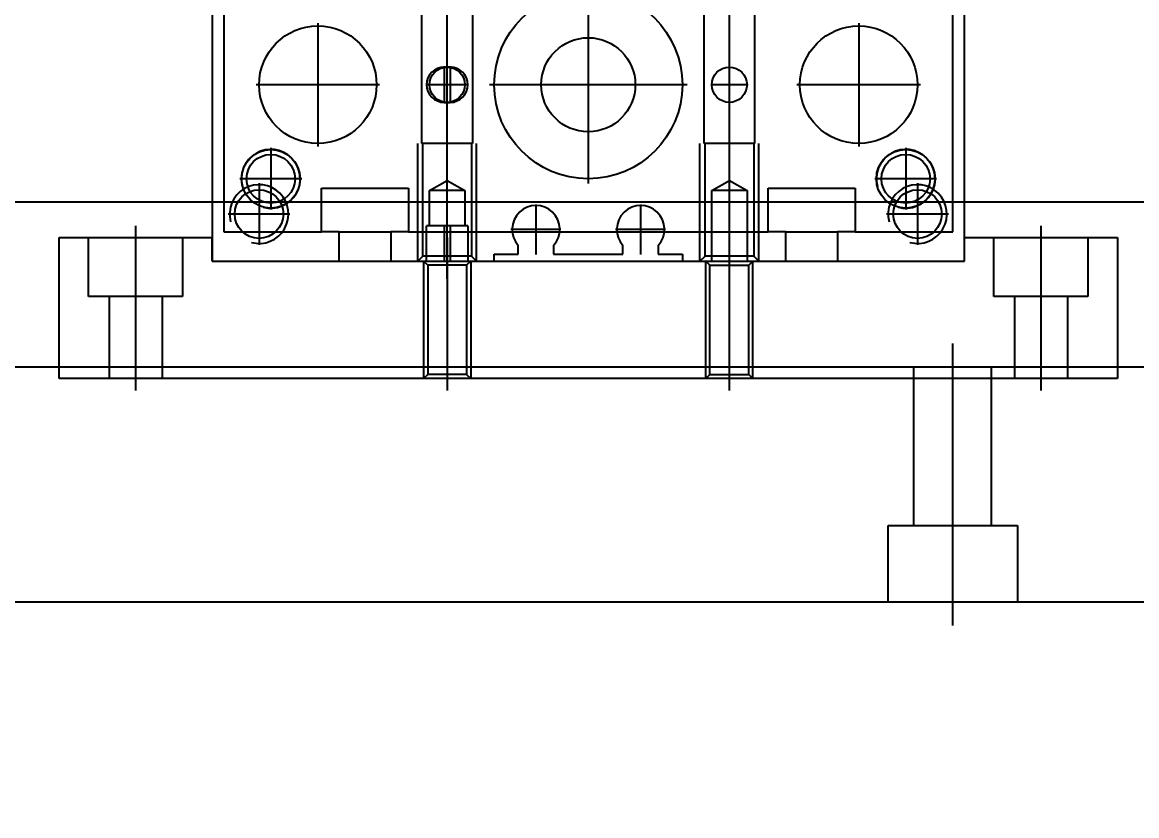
# Model space of a CAD drawing. Header units: inches. Extents: x 0 to 77285, y -118 to 40065.
# Drawn here: x 16463.5 to 16558.3, y 25584.4 to 25651.9 of the extents above; entities that cross this region are included whole.
import ezdxf

# ---------------------------------------------------------------- set-up
doc = ezdxf.new("R2010")
doc.units = ezdxf.units.IN
doc.header["$LTSCALE"] = 5
doc.header["$MEASUREMENT"] = 0
doc.layers.add('A', color=8, linetype='Continuous')
doc.styles.add('SCI', font='')
doc.styles.get('SCI').set_extended_font_data('Gulim')
doc.dimstyles.new('SCH', dxfattribs={"dimtxt": 2.5, "dimasz": 2, "dimexe": 1.25, "dimexo": 0.625, "dimtad": 1, "dimdec": 8, "dimtxsty": 'SCI', "dimcen": 2.5, "dimclrd": 4, "dimclre": 4, "dimclrt": 7, "dimadec": 8, "dimazin": 2, "dimtfac": 1, "dimtdec": 8, "dimtmove": 0, "dimatfit": 3, "dimfxl": 1, "dimarcsym": 0})

# ---------------------------------------------------------------- blocks, each defined once
blk = doc.blocks.new('A$Cc399747e')
at = {"ltscale": 3}
for p, q in [((740.797, 676), (740.797, 652)), ((400.797, 674), (1040.797, 674)), ((735.297, 667.5), (735.297, 674)), ((746.297, 674), (746.297, 667.5)), ((746.297, 667.5), (735.297, 667.5)), ((737.497, 667.5), (737.497, 654)), ((744.097, 667.5), (744.097, 654)), ((1040.797, 654), (243.797, 654)), ((1040.797, 654), (400.797, 654))]:
    blk.add_line(p, q, dxfattribs=at)
for p, q in [((733.297, 642), (733.297, 656)), ((759.797, 656), (759.797, 643)), ((783.797, 643), (783.797, 656)), ((810.297, 642), (810.297, 656)), ((726.797, 643), (726.797, 655)), ((726.797, 655), (816.797, 655)), ((731.047, 648), (731.047, 655)), ((735.547, 648), (735.547, 655)), ((757.797, 655), (757.797, 645)), ((757.797, 655), (758.147, 654.65)), ((761.797, 655), (761.447, 654.65)), ((761.797, 655), (761.797, 645)), ((781.797, 645), (781.797, 655)), ((782.147, 654.65), (781.797, 655)), ((785.447, 654.65), (785.797, 655)), ((785.797, 645), (785.797, 655)), ((808.047, 648), (808.047, 655)), ((812.547, 648), (812.547, 655)), ((816.797, 655), (816.797, 643)), ((761.447, 654.65), (758.147, 654.65)), ((758.147, 654.65), (758.147, 645.35)), ((761.447, 654.65), (761.447, 645.35)), ((782.147, 654.65), (785.447, 654.65)), ((782.147, 645.35), (782.147, 654.65)), ((785.447, 645.35), (785.447, 654.65)), ((729.297, 643), (729.297, 648)), ((729.297, 648), (737.297, 648)), ((737.297, 648), (737.297, 643)), ((806.297, 643), (806.297, 648)), ((806.297, 648), (814.297, 648)), ((814.297, 648), (814.297, 643)), ((759.797, 646.5), (759.797, 613.5)), ((783.797, 646.5), (783.797, 613.5)), ((739.797, 645), (739.797, 615)), ((750.597, 645), (739.797, 645)), ((803.797, 645), (739.797, 645)), ((739.797, 645), (739.797, 643)), ((750.597, 642.5), (750.597, 645)), ((754.997, 645), (754.997, 642.5)), ((763.797, 645), (754.997, 645)), ((757.73, 644.567), (757.297, 645)), ((757.297, 645), (757.297, 635)), ((757.73, 635), (757.73, 644.567)), ((757.73, 644.567), (761.864, 644.567)), ((758.147, 645.35), (757.797, 645)), ((761.447, 645.35), (758.147, 645.35)), ((758.297, 639), (758.297, 645)), ((761.297, 645), (761.297, 639)), ((761.447, 645.35), (761.797, 645)), ((762.297, 645), (761.864, 644.567)), ((761.864, 644.567), (761.864, 635)), ((762.297, 645), (762.297, 635)), ((763.797, 644.4), (763.797, 645)), ((779.797, 645), (779.797, 644.4)), ((788.597, 645), (779.797, 645)), ((781.73, 644.567), (781.297, 645)), ((781.297, 645), (781.297, 635)), ((781.73, 635), (781.73, 644.567)), ((781.73, 644.567), (785.864, 644.567)), ((781.797, 645), (782.147, 645.35)), ((782.047, 642), (782.047, 645)), ((782.147, 645.35), (785.447, 645.35)), ((783.547, 642), (783.547, 645)), ((784.047, 642), (784.047, 645)), ((785.797, 645), (785.447, 645.35)), ((785.547, 645), (785.547, 642)), ((786.297, 645), (785.864, 644.567)), ((785.864, 644.567), (785.864, 635)), ((786.297, 645), (786.297, 635)), ((788.597, 642.5), (788.597, 645)), ((792.997, 645), (792.997, 642.5)), ((803.797, 645), (792.997, 645)), ((803.797, 615), (803.797, 645)), ((803.797, 645), (803.797, 643)), ((743.797, 638.375), (743.797, 643.625)), ((765.847, 644.4), (763.797, 644.4)), ((765.847, 643.66), (765.847, 644.4)), ((767.347, 640.174), (767.347, 644.426)), ((768.847, 644.4), (768.847, 643.66)), ((774.747, 644.4), (768.847, 644.4)), ((774.747, 643.66), (774.747, 644.4)), ((776.247, 640.174), (776.247, 644.426)), ((777.747, 644.4), (777.747, 643.66)), ((779.797, 644.4), (777.747, 644.4)), ((799.797, 638.375), (799.797, 643.625)), ((739.797, 643), (726.797, 643)), ((816.797, 643), (803.797, 643)), ((740.797, 642.5), (740.797, 617.5)), ((749.097, 642.5), (740.797, 642.5)), ((749.097, 642.5), (750.597, 642.5)), ((749.097, 638.8), (749.097, 642.5)), ((754.997, 642.5), (750.597, 642.5)), ((754.997, 642.5), (756.497, 642.5)), ((765.332, 642.5), (756.497, 642.5)), ((756.497, 642.5), (756.497, 638.8)), ((765.221, 642.3), (769.473, 642.3)), ((769.362, 642.5), (765.332, 642.5)), ((774.232, 642.5), (769.362, 642.5)), ((774.121, 642.3), (778.373, 642.3)), ((778.262, 642.5), (774.232, 642.5)), ((787.097, 642.5), (778.262, 642.5)), ((782.047, 642), (785.547, 642)), ((782.297, 639), (782.297, 642)), ((785.297, 642), (785.297, 639)), ((787.097, 642.5), (788.597, 642.5)), ((787.097, 638.8), (787.097, 642.5)), ((792.997, 642.5), (788.597, 642.5)), ((792.997, 642.5), (794.497, 642.5)), ((802.797, 642.5), (794.497, 642.5)), ((794.497, 642.5), (794.497, 638.8)), ((802.797, 617.5), (802.797, 642.5)), ((741.172, 641), (746.422, 641)), ((797.172, 641), (802.422, 641)), ((659.297, 640), (884.297, 640)), ((744.797, 635.375), (744.797, 640.625)), ((798.797, 635.375), (798.797, 640.625)), ((759.797, 638.134), (758.297, 639)), ((758.297, 639), (761.297, 639)), ((761.297, 639), (759.797, 638.134)), ((783.797, 638.134), (782.297, 639)), ((782.297, 639), (785.297, 639)), ((785.297, 639), (783.797, 638.134)), ((742.172, 638), (747.422, 638)), ((756.497, 638.8), (749.097, 638.8)), ((771.797, 621.6), (771.797, 638.4)), ((794.497, 638.8), (787.097, 638.8)), ((796.172, 638), (801.422, 638)), ((748.797, 624.75), (748.797, 635.25)), ((794.797, 624.75), (794.797, 635.25)), ((757.647, 635), (761.947, 635)), ((757.647, 619.5), (757.647, 635)), ((761.947, 635), (761.947, 619.5)), ((781.647, 635), (785.947, 635)), ((781.647, 619.5), (781.647, 635)), ((785.947, 635), (785.947, 619.5)), ((783.547, 628.425), (783.547, 631.575)), ((784.047, 631.5), (783.547, 631.5)), ((784.047, 628.425), (784.047, 631.575)), ((743.547, 630), (754.047, 630)), ((758.222, 630), (761.372, 630)), ((763.397, 630), (780.197, 630)), ((781.972, 630), (785.622, 630)), ((789.547, 630), (800.047, 630)), ((783.547, 628.5), (784.047, 628.5))]:
    blk.add_line(p, q)
for centre, radius in [((743.797, 641), 2.067), ((799.797, 641), 2.067), ((744.797, 638), 2.5), ((744.797, 638), 2.067), ((798.797, 638), 2.5), ((798.797, 638), 2.067), ((771.797, 630), 8), ((771.797, 630), 8), ((748.797, 630), 5), ((794.797, 630), 5), ((771.797, 630), 4), ((759.797, 630), 1.5), ((783.797, 630), 1.5)]:
    blk.add_circle(centre, radius)
for centre, radius, start, end in [((767.347, 642.3), 2.025, 137.79455, 42.20545), ((776.247, 642.3), 2.025, 137.79455, 42.20545), ((743.797, 641), 2.5, 75, 15), ((799.797, 641), 2.5, 75, 15), ((744.797, 638), 2.5, 75, 15), ((798.797, 638), 2.5, 75, 15), ((783.547, 630), 1.5, 90, 270), ((784.047, 630), 1.5, 270, 90)]:
    blk.add_arc(centre, radius, start, end)
blk = doc.blocks.new('*D366')
at = {"color": 4, "lineweight": -2, "transparency": 16777216}
for p, q in [((12554.65, 23925.55), (12554.65, 28076.143)), ((17979.65, 23925.05), (17979.65, 28076.143)), ((12714.65, 27976.143), (17819.65, 27976.143))]:
    blk.add_line(p, q, dxfattribs=at)
at = {"color": 4, "transparency": 16777216}
for points in [[(12714.65, 28002.81), (12714.65, 27949.477), (12554.65, 27976.143)], [(17819.65, 28002.81), (17819.65, 27949.477), (17979.65, 27976.143)]]:
    blk.add_solid(points, dxfattribs=at)
at = {"layer": 'Defpoints', "color": 0, "transparency": 16777216}
for p in [(17979.65, 27976.143), (12554.65, 23875.55), (17979.65, 23875.05)]:
    blk.add_point(p, dxfattribs=at)
at = {"color": 7, "transparency": 16777216, "insert": (15267.15, 28128.806), "char_height": 200, "attachment_point": 5, "style": 'SCI'}
blk.add_mtext('5425', dxfattribs=at)
blk = doc.blocks.new('*D367')
at = {"color": 4, "lineweight": -2, "transparency": 16777216}
for p, q in [((12554.65, 23925.55), (12554.65, 29140.675)), ((21064.65, 23433.05), (21064.65, 29140.675)), ((12714.65, 29040.675), (20904.65, 29040.675))]:
    blk.add_line(p, q, dxfattribs=at)
at = {"color": 4, "transparency": 16777216}
for points in [[(12714.65, 29067.342), (12714.65, 29014.009), (12554.65, 29040.675)], [(20904.65, 29067.342), (20904.65, 29014.009), (21064.65, 29040.675)]]:
    blk.add_solid(points, dxfattribs=at)
at = {"layer": 'Defpoints', "color": 0, "transparency": 16777216}
for p in [(21064.65, 29040.675), (12554.65, 23875.55), (21064.65, 23383.05)]:
    blk.add_point(p, dxfattribs=at)
at = {"color": 7, "transparency": 16777216, "insert": (16809.65, 29193.472), "char_height": 200, "attachment_point": 5, "style": 'SCI'}
blk.add_mtext('8510', dxfattribs=at)
blk = doc.blocks.new('*D374')
at = {"color": 4, "lineweight": -2, "transparency": 16777216}
for p, q in [((12554.65, 23925.55), (12554.65, 30215.876)), ((37924.65, 23433.05), (37924.65, 30215.876)), ((12714.65, 30115.876), (37764.65, 30115.876))]:
    blk.add_line(p, q, dxfattribs=at)
at = {"color": 4, "transparency": 16777216}
for points in [[(12714.65, 30142.543), (12714.65, 30089.21), (12554.65, 30115.876)], [(37764.65, 30142.543), (37764.65, 30089.21), (37924.65, 30115.876)]]:
    blk.add_solid(points, dxfattribs=at)
at = {"layer": 'Defpoints', "color": 0, "transparency": 16777216}
for p in [(37924.65, 30115.876), (12554.65, 23875.55), (37924.65, 23383.05)]:
    blk.add_point(p, dxfattribs=at)
at = {"color": 7, "transparency": 16777216, "insert": (25239.65, 30268.539), "char_height": 200, "attachment_point": 5, "style": 'SCI'}
blk.add_mtext('25370', dxfattribs=at)

msp = doc.modelspace()

# ---------------------------------------------------------------- block references
at = {"layer": 'A', "rotation": 180}
msp.add_blockref('A$Cc399747e', (17283.44187244, 26276.55060516), dxfattribs=at)

# ---------------------------------------------------------------- dimensions: what is measured, and where the dimension line sits
for base, p2, picture, middle in [((37924.649780898, 30115.8761734788), (37924.649780898, 23383.0504762948), '*D374', (25239.649780898, 30268.5392893244)), ((21064.649780898, 29040.6754827387), (21064.649780898, 23383.0504762948), '*D367', (16809.649780898, 29193.4717543765)), ((17979.649780898, 27976.1433020648), (17979.649780898, 23875.0504762948), '*D366', (15267.149780898, 28128.8064179103))]:
    dim = msp.add_linear_dim(base=base, p1=(12554.649780898, 23875.5504762968), p2=p2, dimstyle='SCH', override={"dimscale": 80})
    dim.commit()
    dim.dimension.update_dxf_attribs({"geometry": picture, "text_midpoint": middle})

doc.saveas('drawing.dxf')
